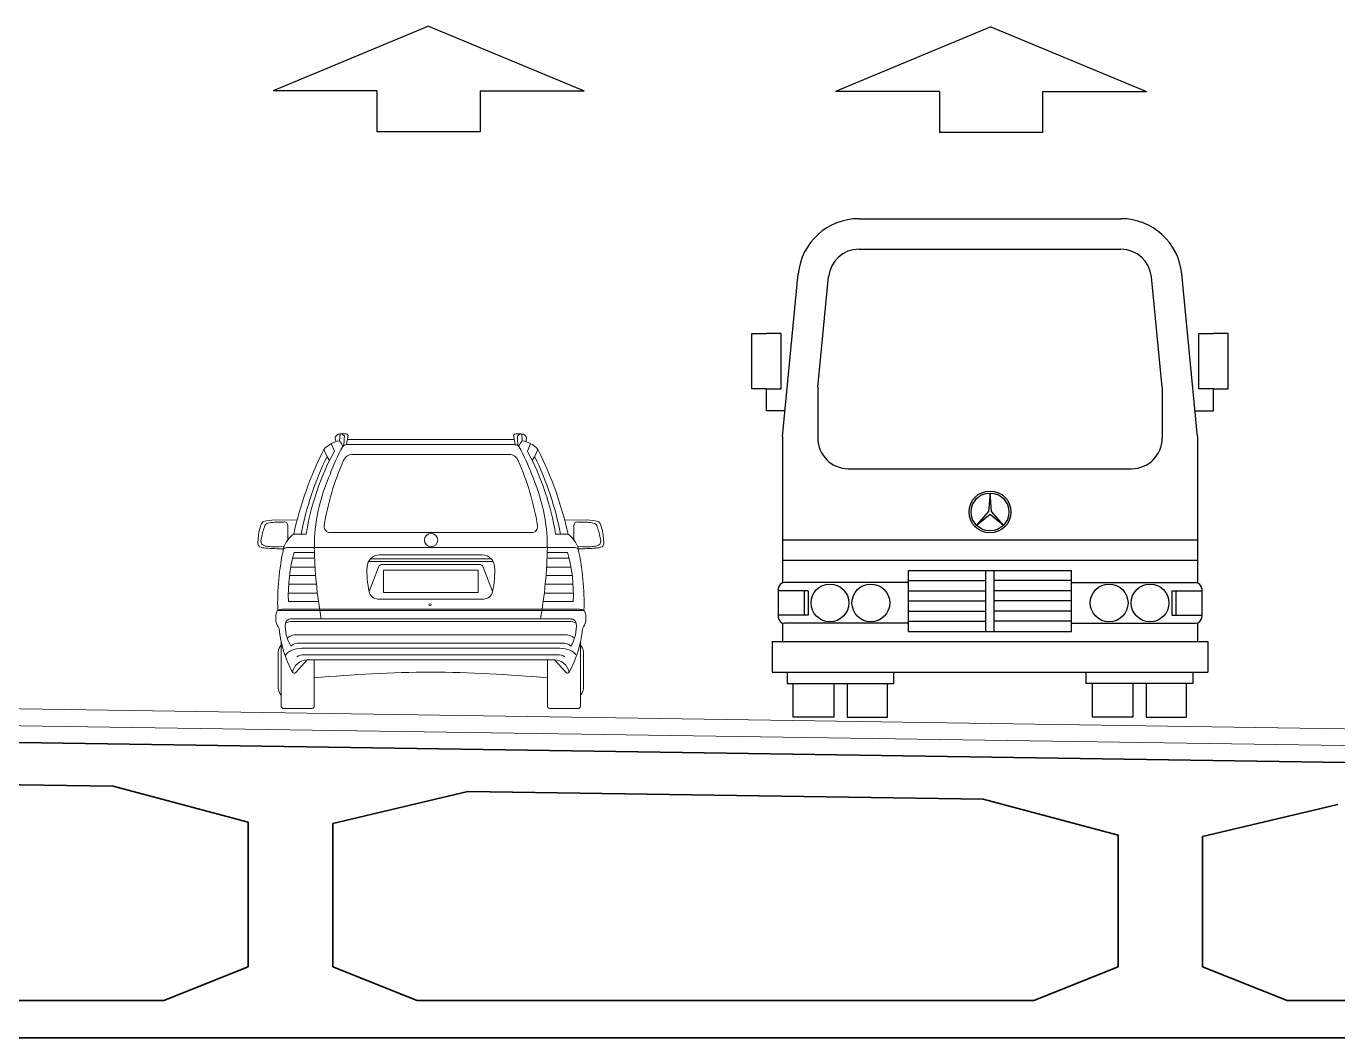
# Model space of a CAD drawing. Extents: x -2611510 to 954358, y -247163 to 181535.
# Drawn here: x 823500 to 831264, y -232221 to -226234 of the extents above; entities that cross this region are included whole.
import ezdxf

# ---------------------------------------------------------------- set-up
doc = ezdxf.new("R2010")
doc.units = 0
for name, color, linetype, lineweight in [('文字', 7, 'Continuous', 15), ('标注', 3, 'Continuous', 18), ('结构轮廓', 1, 'Continuous', 35)]:
    doc.layers.add(name, color=color, linetype=linetype, lineweight=lineweight)
doc.layers.add('车', color=4, linetype='Continuous')

# ---------------------------------------------------------------- blocks, each defined once
blk = doc.blocks.new('A$C1F375032')
at = {"layer": '车', "ltscale": 1000}
for p, q in [((-0.838, 1.048), (-0.838, 1.716)), ((-0.838, 1.716), (0.838, 1.716)), ((0.838, 1.048), (0.838, 1.716)), ((0, 0), (-2.524, 1.048)), ((-0.838, 1.048), (-2.524, 1.048)), ((0, 0), (2.524, 1.048)), ((0.838, 1.048), (2.524, 1.048))]:
    blk.add_line(p, q, dxfattribs=at)
blk = doc.blocks.new('小车')
at = {"layer": '标注', "color": 150}
for p, q in [((-0.4864, 1.2889), (-0.4889, 1.2517)), ((-0.4859, 1.2889), (-0.4543, 1.2889)), ((-0.4432, 1.2812), (-0.4511, 1.2312)), ((0.4435, 1.2812), (0.4514, 1.2312)), ((0.4861, 1.2889), (0.4546, 1.2889)), ((0.4867, 1.2889), (0.4891, 1.2517)), ((-0.5167, 1.1961), (-0.5342, 1.2366)), ((-0.4511, 1.2312), (0, 1.2312)), ((0, 1.2312), (0.0002, 1.2312)), ((0.0001, 1.2581), (0.4471, 1.2581)), ((0.517, 1.1961), (0.5344, 1.2366)), ((-0.717, 0.8273), (-0.8381, 0.8278)), ((-0.7902, 0.8162), (-0.8381, 0.816)), ((0.7173, 0.8273), (0.8384, 0.8278)), ((0.7905, 0.8162), (0.8384, 0.816)), ((-0.9262, 0.6997), (-0.9247, 0.7303)), ((-0.735, 0.7519), (-0.6681, 0.7519)), ((0.0001, 0.76), (-0.5388, 0.76)), ((0.5391, 0.76), (0.0001, 0.76)), ((0.7353, 0.7519), (0.6684, 0.7519)), ((0.9265, 0.6997), (0.9249, 0.7303)), ((-0.6243, 0.6532), (-0.7318, 0.6532)), ((-0.7504, 0.5754), (-0.6184, 0.5754)), ((-0.74, 0.6228), (-0.6223, 0.6228)), ((0.7506, 0.5754), (0.6186, 0.5754)), ((0.7403, 0.6228), (0.6225, 0.6228)), ((-0.7574, 0.5309), (-0.6161, 0.5309)), ((0.7576, 0.5309), (0.6163, 0.5309)), ((-0.7619, 0.4846), (-0.6131, 0.4846)), ((0.764, 0.4354), (0.6077, 0.4354)), ((0.7622, 0.4846), (0.6133, 0.4846)), ((-0.7629, 0.3916), (-0.6017, 0.3908)), ((-0.8198, 0.3429), (0.0001, 0.3429)), ((-0.0026, 0.2975), (0.7515, 0.2975)), ((0.8201, 0.3429), (0.0001, 0.3429)), ((0.0001, 0.213), (-0.7175, 0.213)), ((0.0001, 0.213), (0.7177, 0.213)), ((-0.8018, -0.1696), (-0.8013, 0.1746)), ((0.0001, 0.1418), (-0.6766, 0.1418)), ((0.0001, 0.1418), (0.6768, 0.1418)), ((0.802, -0.1696), (0.8016, 0.1746)), ((-0.8184, -0.0733), (-0.8184, 0.1218)), ((-0.7742, 0.1085), (-0.7804, 0.1006)), ((-0.7742, 0.1085), (-0.7763, 0.1057)), ((-0.7742, 0.1085), (-0.7742, 0.1085)), ((-0.6243, 0.0796), (-0.6243, -0.166)), ((-0.0027, 0.1062), (0.678, 0.1062)), ((0.6246, 0.0796), (0.6246, -0.166)), ((0.7745, 0.1085), (0.7766, 0.1057)), ((0.7745, 0.1085), (0.7745, 0.1085)), ((0.8186, -0.0733), (0.8186, 0.1218)), ((-0.6354, -0.1821), (-0.787, -0.1821)), ((0.6357, -0.1821), (0.7873, -0.1821))]:
    blk.add_line(p, q, dxfattribs=at)
for points in [[(-0.4519, 1.2311, 0.172866), (-0.471, 1.2209, 0.047073), (-0.54, 1.0715, 0.079972), (-0.6214, 0.7594, 0.011505), (-0.6238, 0.6799), (-0.7646, 0.6799, 0.145591), (-0.7889, 0.6733, 0.061623), (-0.8198, 0.3429, 0.061623)], [(-0.5435, 1.1457), (-0.5552, 1.1659), (-0.5738, 1.2045, 0.063342), (-0.7345, 0.7511, 0.063342)], [(0.8201, 0.3429, 0.061623), (0.7892, 0.6733, 0.145591), (0.7648, 0.6799), (0.624, 0.6799, 0.011505), (0.6216, 0.7594, 0.079972), (0.5402, 1.0715, 0.047073), (0.4713, 1.2209, -0.116952), (0.4891, 1.2517, -0.181877), (0.574, 1.2045), (0.5554, 1.1659), (0.5437, 1.1457)], [(0.7348, 0.7511, 0.063342), (0.574, 1.2045, 0.063342)], [(0.602, 0.3908), (0.7632, 0.3916, 0.07958), (0.732, 0.6532), (0.6246, 0.6532)], [(-0.3299, 0.4445), (-0.2801, 0.5756, -0.327516), (-0.259, 0.5892), (0.0001, 0.5892), (0.2593, 0.5892, -0.327516), (0.2804, 0.5756), (0.3302, 0.4445)], [(0.7407, 0.0124, 0.343237), (0.6624, 0.0796), (0.0001, 0.0796), (-0.6621, 0.0796), (-0.7238, 0.0104, -0.537894), (-0.7402, 0.0128, -0.109459), (-0.8116, 0.2457, -0.241867), (-0.8267, 0.3313, -0.331193), (-0.8136, 0.3456, -0.075367), (-0.7926, 0.3508), (0.0001, 0.3508), (0.7928, 0.3508, -0.075367), (0.8139, 0.3456, -0.331193), (0.8269, 0.3313, -0.241867), (0.8119, 0.2457, -0.109459), (0.7404, 0.0128, -0.537894), (0.7241, 0.0104), (0.6624, 0.0796)], [(-0.7789, 0.2748, -0.118814), (-0.7405, 0.2841), (0.0001, 0.2841), (0.7407, 0.2841, -0.118814), (0.7792, 0.2748, -0.156607), (0.7503, 0.1525, 0.178906), (0.7069, 0.1685), (0.0001, 0.1685), (-0.7067, 0.1685, 0.178906), (-0.75, 0.1525, -0.156607), (-0.7789, 0.2748, -0.35687), (-0.7513, 0.2975), (0.0029, 0.2975)], [(0.003, 0.1062), (-0.6778, 0.1062, 0.143263), (-0.7175, 0.0946)], [(0.6246, -0.0175, 0.018849), (0.0001, 0.0136, 0.018849), (-0.6243, -0.0175, 0.018849)]]:
    blk.add_lwpolyline(points, format="xyb", dxfattribs=at)
for points in [[(0.0002, 1.2581), (-0.4469, 1.2581)], [(0.4514, 1.2312), (0.0002, 1.2312)], [(0.4242, 1.1778), (0.0001, 1.1778), (-0.4239, 1.1778)], [(0.0058, 0.6799), (-0.6238, 0.6799)], [(-0.0055, 0.6799), (0.624, 0.6799)], [(-0.332, 0.605), (0.0001, 0.605), (0.3323, 0.605)], [(-0.3237, 0.6192), (0.0001, 0.6192), (0.3239, 0.6192)], [(-0.7638, 0.4354), (-0.6074, 0.4354)]]:
    blk.add_lwpolyline(points, dxfattribs=at)
blk.add_lwpolyline([(-0.3302, 0.4442, -0.069548), (-0.3414, 0.5766, -0.383803), (-0.2766, 0.6411), (0.0001, 0.6411), (0.2769, 0.6411, -0.383803), (0.3416, 0.5766, -0.069548), (0.3305, 0.4442, -0.366402), (0.2833, 0.4042), (0.0001, 0.4042), (-0.2831, 0.4042, -0.366402)], format="xyb", close=True, dxfattribs=at)
blk.add_lwpolyline([(0.2541, 0.5598), (0.0001, 0.5598), (-0.2538, 0.5598), (-0.2538, 0.4401), (0.0001, 0.4401), (0.2541, 0.4401)], close=True, dxfattribs=at)
for centre, radius in [((0.0012, 0.7204), 0.0355), ((-0.0045, 0.373), 0.00548)]:
    blk.add_circle(centre, radius, dxfattribs=at)
for centre, radius, start, end in [((-0.4821, 1.2635), 0.0298, 173.20188, 212.22354), ((-0.4895, 1.2644), 0.0223, 139.4552, 173.20188), ((-0.4856, 1.261), 0.0276, 112.49063, 139.4552), ((-0.4834, 1.2559), 0.0331, 94.23428, 112.49063), ((-0.4843, 1.2676), 0.0213, 51.47848, 94.23428), ((-0.4952, 1.2539), 0.0389, 34.57054, 51.47848), ((-0.7462, 1.2698), 0.283, 350.71649, 1.22274), ((-0.4543, 1.2772), 0.0117, 18.05417, 90), ((0.4546, 1.2772), 0.0117, 90, 161.94583), ((0.4955, 1.2539), 0.0389, 128.52152, 145.42946), ((0.7465, 1.2698), 0.283, 178.77726, 189.28351), ((0.4846, 1.2676), 0.0213, 85.76572, 128.52152), ((0.4837, 1.2559), 0.0331, 67.50937, 85.76572), ((0.4858, 1.261), 0.0276, 40.5448, 67.50937), ((0.4898, 1.2644), 0.0223, 6.79812, 40.5448), ((0.4824, 1.2635), 0.0298, 327.77646, 6.79812), ((0.7237, 0.5254), 1.4102, 151.59818, 170.75513), ((-0.4686, 1.1152), 0.1379, 98.45258, 139.68504), ((-0.5448, 1.1987), 0.077, 16.77715, 43.45938), ((0.4475, 1.1992), 0.0322, 42.42122, 81.65142), ((-0.7234, 0.5254), 1.4102, 9.24487, 28.40182), ((0.9677, 0.428), 1.6938, 154.14146, 169.00562), ((0.8264, 0.5729), 1.4155, 156.13205, 170.91528), ((-0.4158, 1.1226), 0.0571, 95.81379, 156.13205), ((0.4161, 1.1226), 0.0571, 23.86795, 84.18621), ((-0.8262, 0.5729), 1.4155, 9.08472, 23.86795), ((-0.9675, 0.428), 1.6938, 10.99438, 25.85854), ((-0.6402, 0.7061), 0.2855, 160.22337, 175.13141), ((-0.8872, 0.7985), 0.0221, 107.05328, 169.1728), ((-0.5209, 0.6588), 0.393, 160.53139, 170.40257), ((-0.8388, 0.6409), 0.1869, 89.78944, 107.05328), ((-0.8666, 0.7865), 0.025, 101.42302, 172.23563), ((-0.4494, -1.8338), 2.6781, 98.34632, 99.08467), ((-0.7842, 0.7992), 0.0178, 1.52875, 115.4928), ((-2.5818, 0.7512), 1.816, 359.08395, 1.52875), ((-0.5388, 0.7927), 0.0327, 173.43936, 270), ((0.5391, 0.7927), 0.0327, 270, 6.56064), ((2.582, 0.7512), 1.816, 178.47125, 180.91605), ((0.7844, 0.7992), 0.0178, 64.5072, 178.47125), ((0.8391, 0.6409), 0.1869, 72.94672, 90.21056), ((0.4496, -1.8338), 2.6781, 80.91533, 81.65368), ((0.8668, 0.7865), 0.025, 7.76437, 78.57698), ((0.5211, 0.6588), 0.393, 9.59743, 19.46861), ((0.8874, 0.7985), 0.0221, 10.8272, 72.94672), ((0.6405, 0.7061), 0.2855, 4.86859, 19.77663), ((-0.8835, 0.7146), 0.0267, 158.60112, 230.23749), ((-0.6379, 0.6231), 0.1614, 127.00433, 160.44647), ((0.6381, 0.6231), 0.1614, 19.55353, 52.99567), ((0.8837, 0.7146), 0.0267, 309.76251, 21.39888), ((-0.9019, 0.7045), 0.0248, 191.31759, 232.6477), ((-0.8811, 0.7627), 0.0857, 245.30706, 268.13386), ((-0.8702, 0.7509), 0.0645, 241.93784, 269.43866), ((-0.7757, 2.2193), 1.5461, 265.98391, 269.50915), ((-0.8337, 0.9506), 0.2667, 261.99226, 269.01428), ((-0.8361, 1.0362), 0.3523, 269.64519, 278.19522), ((0.0694, 0.4252), 0.833, 164.11569, 182.31584), ((2.0291, 0.7419), 2.6542, 181.33713, 189.63934), ((-2.0288, 0.7419), 2.6542, 350.36066, 358.66287), ((0.8364, 1.0362), 0.3523, 261.80478, 270.35481), ((0.7759, 2.2193), 1.5461, 270.49085, 274.01609), ((0.8339, 0.9506), 0.2667, 270.98572, 278.00774), ((0.8705, 0.7509), 0.0645, 270.56134, 298.06216), ((0.8814, 0.7627), 0.0857, 271.86614, 294.69294), ((0.9022, 0.7045), 0.0248, 307.3523, 348.68241), ((0.7515, 0.2692), 0.0282, 11.4402, 90), ((-0.7175, 0.128), 0.0849, 90, 126.62338), ((0.7177, 0.128), 0.0849, 53.37662, 90), ((-0.7484, 0.1106), 0.0709, 138.39662, 170.88292), ((-0.6766, -0.0911), 0.2328, 90, 104.06684), ((0.6768, -0.0911), 0.2328, 75.93316, 90), ((0.7486, 0.1106), 0.0709, 9.11708, 41.60338), ((-0.7145, 0.0604), 0.0767, 104.06684, 141.14776), ((-0.6582, -0.0043), 0.084, 92.69398, 168.47051), ((0.678, 0.0325), 0.0737, 57.38844, 90), ((0.7148, 0.0604), 0.0767, 38.85224, 75.93316), ((-0.7253, -0.0557), 0.0947, 190.72534, 215.53027), ((0.7255, -0.0557), 0.0947, 324.46973, 349.27466), ((-0.787, -0.1671), 0.0149, 189.48477, 270), ((-0.6415, -0.166), 0.0171, 290.69395, 0), ((0.6417, -0.166), 0.0171, 180, 249.30605), ((0.7873, -0.1671), 0.0149, 270, 350.51523)]:
    blk.add_arc(centre, radius, start, end, dxfattribs=at)
blk = doc.blocks.new('hghgh')
at = {"color": 7, "linetype": 'Continuous'}
for p, q in [((3039.592, 71.265), (3047.345, 71.265)), ((3039.591, 70.361), (3047.345, 70.361)), ((3037.321, 64.82), (3037.792, 69.634)), ((3038.371, 66.275), (3038.691, 69.546)), ((3048.564, 66.275), (3048.244, 69.546)), ((3049.614, 64.82), (3049.143, 69.634)), ((3036.418, 66.229), (3036.418, 67.865)), ((3036.418, 67.865), (3036.85, 67.865)), ((3037.283, 67.865), (3036.85, 67.865)), ((3037.283, 66.229), (3037.283, 67.865)), ((3049.653, 66.229), (3049.653, 67.865)), ((3049.653, 67.865), (3050.085, 67.865)), ((3050.518, 67.865), (3050.085, 67.865)), ((3050.518, 66.229), (3050.518, 67.865)), ((3036.85, 66.229), (3036.418, 66.229)), ((3036.85, 66.229), (3037.283, 66.229)), ((3036.85, 65.581), (3036.85, 66.229)), ((3050.085, 66.229), (3049.653, 66.229)), ((3050.085, 65.581), (3050.085, 66.229)), ((3050.085, 66.229), (3050.518, 66.229)), ((3037.396, 65.581), (3036.85, 65.581)), ((3049.54, 65.581), (3050.085, 65.581)), ((3037.321, 64.82), (3037.321, 60.485)), ((3049.614, 64.82), (3049.614, 60.485)), ((3039.274, 63.866), (3047.661, 63.866)), ((3037.321, 61.759), (3049.614, 61.759)), ((3037.321, 61.156), (3049.614, 61.156)), ((3041.059, 60.855), (3045.877, 60.855)), ((3037.201, 60.314), (3037.201, 59.471)), ((3037.963, 60.254), (3037.963, 59.531)), ((3038.083, 60.254), (3038.083, 59.531)), ((3041.059, 60.554), (3043.347, 60.554)), ((3041.059, 60.253), (3043.347, 60.253)), ((3045.877, 60.554), (3043.588, 60.554)), ((3045.877, 60.253), (3043.588, 60.253)), ((3048.852, 60.254), (3048.852, 59.531)), ((3048.973, 60.254), (3048.973, 59.531)), ((3049.735, 60.314), (3049.735, 59.471)), ((3041.059, 59.952), (3043.347, 59.952)), ((3045.877, 59.952), (3043.588, 59.952)), ((3041.059, 59.651), (3043.347, 59.651)), ((3045.877, 59.651), (3043.588, 59.651)), ((3037.321, 59.301), (3037.321, 58.748)), ((3041.059, 59.35), (3043.347, 59.35)), ((3041.059, 59.049), (3045.877, 59.049)), ((3045.877, 59.35), (3043.588, 59.35)), ((3049.614, 59.301), (3049.614, 58.748)), ((3037.02, 58.748), (3049.915, 58.748)), ((3037.02, 58.748), (3037.02, 57.844)), ((3049.915, 58.748), (3049.915, 57.844)), ((3037.02, 57.844), (3049.915, 57.844)), ((3037.46, 57.844), (3037.46, 57.513)), ((3037.46, 57.513), (3040.625, 57.513)), ((3037.646, 56.515), (3037.646, 57.513)), ((3038.845, 57.513), (3038.845, 56.515)), ((3039.24, 57.513), (3039.24, 56.515)), ((3040.438, 56.515), (3040.438, 57.513)), ((3040.625, 57.513), (3040.625, 57.844)), ((3046.311, 57.513), (3046.311, 57.844)), ((3049.476, 57.513), (3046.311, 57.513)), ((3046.497, 56.515), (3046.497, 57.513)), ((3047.696, 57.513), (3047.696, 56.515)), ((3048.091, 57.513), (3048.091, 56.515)), ((3049.289, 56.515), (3049.289, 57.513)), ((3049.476, 57.844), (3049.476, 57.513)), ((3038.845, 56.515), (3037.646, 56.515)), ((3039.24, 56.515), (3040.438, 56.515)), ((3047.696, 56.515), (3046.497, 56.515)), ((3048.091, 56.515), (3049.289, 56.515))]:
    blk.add_line(p, q, dxfattribs=at)
at = {"color": 7}
for p, q in [((3038.371, 66.275), (3038.371, 64.769)), ((3048.564, 66.275), (3048.564, 64.769)), ((3041.059, 59.049), (3041.059, 60.855)), ((3043.347, 59.049), (3043.347, 60.855)), ((3043.588, 59.049), (3043.588, 60.855)), ((3043.588, 59.049), (3043.588, 60.855)), ((3045.877, 59.049), (3045.877, 60.855)), ((3038.083, 60.254), (3037.201, 60.254)), ((3041.059, 60.495), (3037.381, 60.495)), ((3045.877, 60.495), (3049.554, 60.495)), ((3048.852, 60.254), (3049.735, 60.254)), ((3038.083, 59.531), (3037.201, 59.531)), ((3048.852, 59.531), (3049.735, 59.531)), ((3041.059, 59.291), (3037.381, 59.291)), ((3045.877, 59.291), (3049.554, 59.291))]:
    blk.add_line(p, q, dxfattribs=at)
blk.add_lwpolyline([(3043.468, 62.521), (3043.863, 62.19), (3043.515, 62.604), (3043.468, 63.144), (3043.421, 62.604), (3043.073, 62.19)], close=True, dxfattribs=at)
for centre, radius in [((3043.468, 62.585), 0.619), ((3043.468, 62.585), 0.559), ((3038.731, 59.893), 0.559), ((3039.941, 59.893), 0.559), ((3046.994, 59.893), 0.559), ((3048.205, 59.893), 0.559)]:
    blk.add_circle(centre, radius, dxfattribs=at)
at = {"color": 7, "linetype": 'Continuous'}
for centre, radius, start, end in [((3039.59, 69.458), 1.807, 89.9254, 174.4139), ((3047.345, 69.458), 1.807, 5.5861, 90), ((3039.59, 69.458), 0.903, 89.9254, 174.4139), ((3047.345, 69.458), 0.903, 5.5861, 90)]:
    blk.add_arc(centre, radius, start, end, dxfattribs=at)
at = {"color": 7}
for centre, radius, start, end in [((3039.274, 64.769), 0.903, 180, 270), ((3047.661, 64.769), 0.903, 270, 0), ((3037.381, 60.314), 0.181, 90, 180), ((3049.554, 60.314), 0.181, 0, 90), ((3037.381, 59.471), 0.181, 180, 270), ((3049.554, 59.471), 0.181, 270, 0)]:
    blk.add_arc(centre, radius, start, end, dxfattribs=at)
blk = doc.blocks.new('37.5m')
at = {"layer": '结构轮廓'}
for p, q in [((18751.9, 1518.7), (0, 1800)), ((4100, 1488.5), (1050, 1534.3)), ((4100, 1488.5), (4900, 1276.5)), ((6200, 1457), (5400, 1269)), ((9250, 1411.3), (6200, 1457)), ((9250, 1411.3), (10050, 1199.3)), ((11350, 1379.8), (10550, 1191.8)), ((4900, 1276.6), (4900, 419.9)), ((5400, 1269.1), (5400, 419.9)), ((10050, 1199.4), (10050, 419.9)), ((10550, 1191.9), (10550, 419.9)), ((4400, 220), (4900, 420)), ((5900, 220), (5400, 420)), ((9550, 220), (10050, 420)), ((11050, 220), (10550, 420)), ((4400, 220), (750, 220)), ((9550, 220), (5900, 220)), ((14192.3, 220), (11050, 220)), ((-14986.1, 0), (14986.1, 0))]:
    blk.add_line(p, q, dxfattribs=at)

msp = doc.modelspace()

# ---------------------------------------------------------------- linework, layer by layer
at = {"color": 1}
msp.add_xline((425959.9, -221999.8), (1, 0), dxfattribs=at)
at = {"layer": '标注'}
for p, q in [((831666.3, -230397.3), (820168.2, -230224.8)), ((831668.2, -230497.3), (820168.2, -230324.8)), ((838666.3, -230702.3), (819914.4, -230421))]:
    msp.add_line(p, q, dxfattribs=at)

# ---------------------------------------------------------------- block references
for name, p, xscale, yscale, zscale in [('hghgh', (220512, -241626), 200, 200, 200), ('小车', (825895.1, -230071.2), 1105.263157899026, 1105.263157899026, 1105.263157899026)]:
    msp.add_blockref(name, p, dxfattribs=dict(xscale=xscale, yscale=yscale, zscale=zscale))
at = {"layer": '文字'}
msp.add_blockref('37.5m', (819914.4, -232221), dxfattribs=at)
at = {"layer": '标注', "color": 7, "xscale": 364.7368421079591, "yscale": 364.7368421079591, "zscale": 364.7368421079591, "rotation": 180}
for p in [(825881.8, -226233.9), (829211.3, -226237.8)]:
    msp.add_blockref('A$C1F375032', p, dxfattribs=at)

doc.saveas('drawing.dxf')
